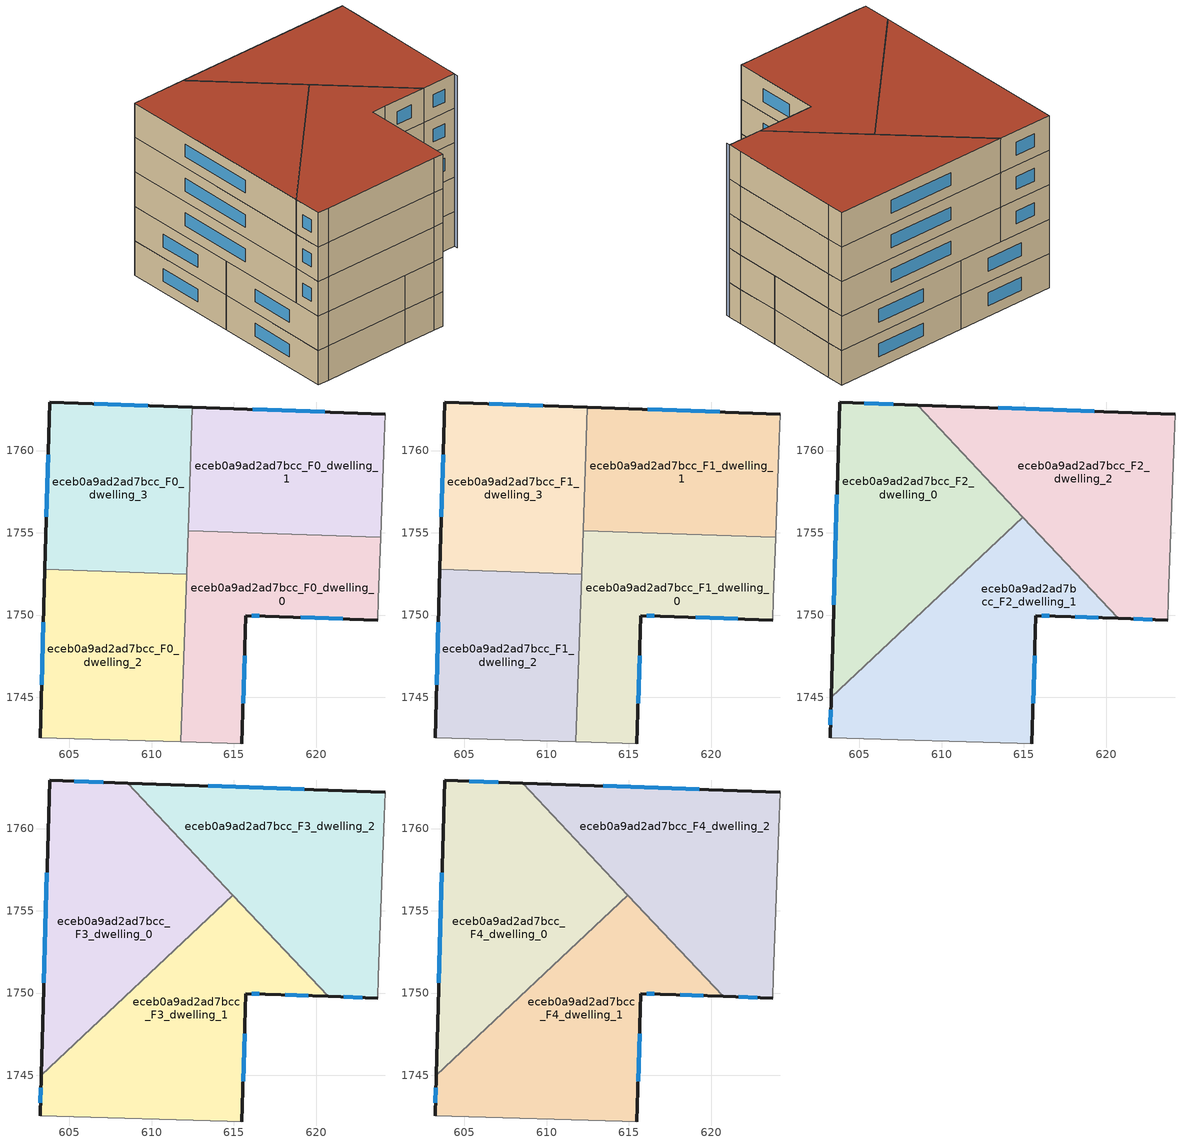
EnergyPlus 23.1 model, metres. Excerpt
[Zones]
eceb0a9ad2ad7bcc_F0_dwelling_0
 floor ground (EU_floor_Construction): 623.92,1754.73 623.79,1750.96 623.74,1749.69 616.92,1749.93 615.72,1749.97 615.49,1742.19 614.59,1742.22 611.78,1742.3 612.22,1755.13 z0
 wall outside (EU_wall_Construction): 615.49,1742.19 615.72,1749.97 616.92,1749.93 623.74,1749.69 z0:3
 wall to eceb0a9ad2ad7bcc_F0_dwelling_1 (EU_wall_Construction): 623.92,1754.73 612.22,1755.13 z0:3
 wall adiabatic (EU_wall_Construction): 623.74,1749.69 623.79,1750.96 623.92,1754.73 / 611.78,1742.3 614.59,1742.22 615.49,1742.19 z0:3
 wall to eceb0a9ad2ad7bcc_F0_dwelling_2 (EU_wall_Construction): 612.13,1752.48 611.78,1742.3 z0:3
 wall to eceb0a9ad2ad7bcc_F0_dwelling_3 (EU_wall_Construction): 612.22,1755.13 612.13,1752.48 z0:3
 window (EU_Window_Construction): 619.06,1749.86 621.6,1749.77 / 616.1,1749.96 616.54,1749.95 / 615.56,1744.63 615.65,1747.53 z0.94:2.06
eceb0a9ad2ad7bcc_F0_dwelling_1
 floor ground (EU_floor_Construction): 624.19,1762.22 624.13,1760.75 623.92,1754.73 612.22,1755.13 612.48,1762.62 z0
 wall outside (EU_wall_Construction): 624.19,1762.22 612.48,1762.62 z0:3
 wall adiabatic (EU_wall_Construction): 623.92,1754.73 624.13,1760.75 624.19,1762.22 z0:3
 wall to eceb0a9ad2ad7bcc_F0_dwelling_3 (EU_wall_Construction): 612.48,1762.62 612.22,1755.13 z0:3
 window (EU_Window_Construction): 620.52,1762.34 616.15,1762.5 z0.94:2.06
eceb0a9ad2ad7bcc_F0_dwelling_2
 floor ground (EU_floor_Construction): 612.13,1752.49 611.78,1742.3 604.24,1742.51 603.22,1742.55 603.51,1752.78 z0
 wall outside (EU_wall_Construction): 603.51,1752.78 603.22,1742.55 z0:3
 wall adiabatic (EU_wall_Construction): 603.22,1742.55 604.24,1742.51 611.78,1742.3 z0:3
 wall to eceb0a9ad2ad7bcc_F0_dwelling_3 (EU_wall_Construction): 612.13,1752.49 603.51,1752.78 z0:3
 window (EU_Window_Construction): 603.42,1749.57 603.31,1745.76 z0.94:2.06
eceb0a9ad2ad7bcc_F0_dwelling_3
 floor ground (EU_floor_Construction): 612.48,1762.62 612.13,1752.49 603.51,1752.78 603.81,1762.92 z0
 wall outside (EU_wall_Construction): 612.48,1762.62 603.81,1762.92 603.51,1752.78 z0:3
 window (EU_Window_Construction): 603.71,1759.75 603.61,1755.96 / 609.76,1762.72 606.52,1762.83 z0.94:2.06
eceb0a9ad2ad7bcc_F1_dwelling_0
 floor to eceb0a9ad2ad7bcc_F0_dwelling_0 (EU_floor_Construction): 623.92,1754.73 623.79,1750.96 623.74,1749.69 616.92,1749.93 615.72,1749.97 615.49,1742.19 614.59,1742.22 611.78,1742.3 612.22,1755.13 z3
 wall outside (EU_wall_Construction): 615.49,1742.19 615.72,1749.97 616.92,1749.93 623.74,1749.69 z3:6
 wall to eceb0a9ad2ad7bcc_F1_dwelling_1 (EU_wall_Construction): 623.92,1754.73 612.22,1755.13 z3:6
 wall adiabatic (EU_wall_Construction): 623.74,1749.69 623.79,1750.96 623.92,1754.73 / 611.78,1742.3 614.59,1742.22 615.49,1742.19 z3:6
 wall to eceb0a9ad2ad7bcc_F1_dwelling_2 (EU_wall_Construction): 612.13,1752.48 611.78,1742.3 z3:6
 wall to eceb0a9ad2ad7bcc_F1_dwelling_3 (EU_wall_Construction): 612.22,1755.13 612.13,1752.48 z3:6
 window (EU_Window_Construction): 619.06,1749.86 621.6,1749.77 / 616.1,1749.96 616.54,1749.95 / 615.56,1744.63 615.65,1747.53 z3.94:5.06
eceb0a9ad2ad7bcc_F1_dwelling_1
 floor to eceb0a9ad2ad7bcc_F0_dwelling_1 (EU_floor_Construction): 624.19,1762.22 624.13,1760.75 623.92,1754.73 612.22,1755.13 612.48,1762.62 z3
 wall outside (EU_wall_Construction): 624.19,1762.22 612.48,1762.62 z3:6
 wall adiabatic (EU_wall_Construction): 623.92,1754.73 624.13,1760.75 624.19,1762.22 z3:6
 wall to eceb0a9ad2ad7bcc_F1_dwelling_3 (EU_wall_Construction): 612.48,1762.62 612.22,1755.13 z3:6
 window (EU_Window_Construction): 620.52,1762.34 616.15,1762.5 z3.94:5.06
 ceiling adiabatic (EU_roof_Construction): 615.83,1755.01 612.34,1758.71 612.22,1755.13 z6
eceb0a9ad2ad7bcc_F1_dwelling_2
 floor to eceb0a9ad2ad7bcc_F0_dwelling_2 (EU_floor_Construction): 612.13,1752.49 611.78,1742.3 604.24,1742.51 603.22,1742.55 603.51,1752.78 z3
 wall outside (EU_wall_Construction): 603.51,1752.78 603.22,1742.55 z3:6
 wall adiabatic (EU_wall_Construction): 603.22,1742.55 604.24,1742.51 611.78,1742.3 z3:6
 wall to eceb0a9ad2ad7bcc_F1_dwelling_3 (EU_wall_Construction): 612.13,1752.49 603.51,1752.78 z3:6
 window (EU_Window_Construction): 603.42,1749.57 603.31,1745.76 z3.94:5.06
eceb0a9ad2ad7bcc_F1_dwelling_3
 floor to eceb0a9ad2ad7bcc_F0_dwelling_3 (EU_floor_Construction): 612.48,1762.62 612.13,1752.49 603.51,1752.78 603.81,1762.92 z3
 wall outside (EU_wall_Construction): 612.48,1762.62 603.81,1762.92 603.51,1752.78 z3:6
 window (EU_Window_Construction): 603.71,1759.75 603.61,1755.96 / 609.76,1762.72 606.52,1762.83 z3.94:5.06
eceb0a9ad2ad7bcc_F2_dwelling_0
 floor to eceb0a9ad2ad7bcc_F1_dwelling_3 (EU_floor_Construction): 608.54,1762.76 612.34,1758.71 612.16,1753.35 611.27,1752.51 603.51,1752.78 603.81,1762.92 z6
 floor adiabatic (EU_floor_Construction): 612.34,1758.71 614.93,1755.96 613.99,1755.07 612.22,1755.13 z6
 floor to eceb0a9ad2ad7bcc_F1_dwelling_2 (EU_floor_Construction): 611.27,1752.51 603.29,1745.02 603.51,1752.78 z6
 floor to eceb0a9ad2ad7bcc_F1_dwelling_0 (EU_floor_Construction): 613.99,1755.07 612.16,1753.35 612.22,1755.13 z6
 wall outside (EU_wall_Construction): 608.54,1762.76 603.81,1762.92 603.29,1745.02 z6:9
 wall to eceb0a9ad2ad7bcc_F2_dwelling_1 (EU_wall_Construction): 603.29,1745.02 614.93,1755.96 z6:9
 wall to eceb0a9ad2ad7bcc_F2_dwelling_2 (EU_wall_Construction): 614.93,1755.96 608.54,1762.76 z6:9
 window (EU_Window_Construction): 607.06,1762.81 605.29,1762.87 / 603.64,1757.31 603.45,1750.63 z6.94:8.06
eceb0a9ad2ad7bcc_F2_dwelling_1
 floor to eceb0a9ad2ad7bcc_F1_dwelling_0 (EU_floor_Construction): 615.83,1755.01 620.72,1749.8 616.92,1749.93 615.72,1749.97 615.49,1742.19 614.59,1742.22 611.78,1742.3 612.16,1753.35 613.99,1755.07 z6
 floor to eceb0a9ad2ad7bcc_F1_dwelling_2 (EU_floor_Construction): 612.13,1752.49 611.78,1742.3 604.24,1742.51 603.22,1742.55 603.29,1745.02 611.27,1752.51 z6
 floor adiabatic (EU_floor_Construction): 614.93,1755.96 615.83,1755.01 613.99,1755.07 z6
 floor to eceb0a9ad2ad7bcc_F1_dwelling_3 (EU_floor_Construction): 612.16,1753.35 612.13,1752.49 611.27,1752.51 z6
 wall outside (EU_wall_Construction): 603.29,1745.02 603.22,1742.55 / 615.49,1742.19 615.72,1749.97 616.92,1749.93 620.72,1749.8 z6:9
 wall adiabatic (EU_wall_Construction): 603.22,1742.55 604.24,1742.51 614.59,1742.22 615.49,1742.19 z6:9
 wall to eceb0a9ad2ad7bcc_F2_dwelling_2 (EU_wall_Construction): 620.72,1749.8 614.93,1755.96 z6:9
 window (EU_Window_Construction): 603.27,1744.24 603.24,1743.32 / 618.11,1749.89 619.53,1749.84 / 616.1,1749.96 616.54,1749.95 / 615.56,1744.63 615.65,1747.53 z6.94:8.06
eceb0a9ad2ad7bcc_F2_dwelling_2
 floor to eceb0a9ad2ad7bcc_F1_dwelling_1 (EU_floor_Construction): 624.19,1762.22 624.13,1760.75 623.92,1754.73 615.83,1755.01 612.34,1758.71 612.48,1762.62 z6
 floor to eceb0a9ad2ad7bcc_F1_dwelling_0 (EU_floor_Construction): 623.92,1754.73 623.79,1750.96 623.74,1749.69 620.72,1749.8 615.83,1755.01 z6
 floor to eceb0a9ad2ad7bcc_F1_dwelling_3 (EU_floor_Construction): 612.48,1762.62 612.34,1758.71 608.54,1762.76 z6
 wall outside (EU_wall_Construction): 620.72,1749.8 623.74,1749.69 / 624.19,1762.22 608.54,1762.76 z6:9
 wall adiabatic (EU_wall_Construction): 623.74,1749.69 623.79,1750.96 624.13,1760.75 624.19,1762.22 z6:9
 window (EU_Window_Construction): 621.67,1749.77 622.8,1749.73 / 619.28,1762.39 613.45,1762.59 z6.94:8.06
eceb0a9ad2ad7bcc_F3_dwelling_0
 floor to eceb0a9ad2ad7bcc_F2_dwelling_0 (EU_floor_Construction): 608.54,1762.76 614.93,1755.96 603.29,1745.02 603.81,1762.92 z9
 wall outside (EU_wall_Construction): 608.54,1762.76 603.81,1762.92 603.29,1745.02 z9:12
 wall to eceb0a9ad2ad7bcc_F3_dwelling_1 (EU_wall_Construction): 603.29,1745.02 614.93,1755.96 z9:12
 wall to eceb0a9ad2ad7bcc_F3_dwelling_2 (EU_wall_Construction): 614.93,1755.96 608.54,1762.76 z9:12
 window (EU_Window_Construction): 607.06,1762.81 605.29,1762.87 / 603.64,1757.31 603.45,1750.63 z9.94:11.06
eceb0a9ad2ad7bcc_F3_dwelling_1
 floor to eceb0a9ad2ad7bcc_F2_dwelling_1 (EU_floor_Construction): 614.93,1755.96 620.72,1749.8 616.92,1749.93 615.72,1749.97 615.49,1742.19 614.59,1742.22 604.24,1742.51 603.22,1742.55 603.29,1745.02 z9
 wall outside (EU_wall_Construction): 603.29,1745.02 603.22,1742.55 / 615.49,1742.19 615.72,1749.97 616.92,1749.93 620.72,1749.8 z9:12
 wall adiabatic (EU_wall_Construction): 603.22,1742.55 604.24,1742.51 614.59,1742.22 615.49,1742.19 z9:12
 wall to eceb0a9ad2ad7bcc_F3_dwelling_2 (EU_wall_Construction): 620.72,1749.8 614.93,1755.96 z9:12
 window (EU_Window_Construction): 603.27,1744.24 603.24,1743.32 / 618.11,1749.89 619.53,1749.84 / 616.1,1749.96 616.54,1749.95 / 615.56,1744.63 615.65,1747.53 z9.94:11.06
eceb0a9ad2ad7bcc_F3_dwelling_2
 floor to eceb0a9ad2ad7bcc_F2_dwelling_2 (EU_floor_Construction): 624.19,1762.22 624.13,1760.75 623.79,1750.96 623.74,1749.69 620.72,1749.8 608.54,1762.76 z9
 wall outside (EU_wall_Construction): 620.72,1749.8 623.74,1749.69 / 624.19,1762.22 608.54,1762.76 z9:12
 wall adiabatic (EU_wall_Construction): 623.74,1749.69 623.79,1750.96 624.13,1760.75 624.19,1762.22 z9:12
 window (EU_Window_Construction): 621.67,1749.77 622.8,1749.73 / 619.28,1762.39 613.45,1762.59 z9.94:11.06
eceb0a9ad2ad7bcc_F4_dwelling_0
 floor to eceb0a9ad2ad7bcc_F3_dwelling_0 (EU_floor_Construction): 608.54,1762.76 614.93,1755.96 603.29,1745.02 603.81,1762.92 z12
 wall outside (EU_wall_Construction): 608.54,1762.76 603.81,1762.92 603.29,1745.02 z12:15
 wall to eceb0a9ad2ad7bcc_F4_dwelling_1 (EU_wall_Construction): 603.29,1745.02 614.93,1755.96 z12:15
 wall to eceb0a9ad2ad7bcc_F4_dwelling_2 (EU_wall_Construction): 614.93,1755.96 608.54,1762.76 z12:15
 window (EU_Window_Construction): 607.06,1762.81 605.29,1762.87 / 603.64,1757.31 603.45,1750.63 z12.94:14.06
 roof outside (EU_roof_Construction): 614.93,1755.96 608.54,1762.76 603.81,1762.92 603.29,1745.02 z15
eceb0a9ad2ad7bcc_F4_dwelling_1
 floor to eceb0a9ad2ad7bcc_F3_dwelling_1 (EU_floor_Construction): 614.93,1755.96 620.72,1749.8 616.92,1749.93 615.72,1749.97 615.49,1742.19 614.59,1742.22 604.24,1742.51 603.22,1742.55 603.29,1745.02 z12
 wall outside (EU_wall_Construction): 603.29,1745.02 603.22,1742.55 / 615.49,1742.19 615.72,1749.97 616.92,1749.93 620.72,1749.8 z12:15
 wall adiabatic (EU_wall_Construction): 603.22,1742.55 604.24,1742.51 614.59,1742.22 615.49,1742.19 z12:15
 wall to eceb0a9ad2ad7bcc_F4_dwelling_2 (EU_wall_Construction): 620.72,1749.8 614.93,1755.96 z12:15
 window (EU_Window_Construction): 603.27,1744.24 603.24,1743.32 / 618.11,1749.89 619.53,1749.84 / 616.1,1749.96 616.54,1749.95 / 615.56,1744.63 615.65,1747.53 z12.94:14.06
 roof outside (EU_roof_Construction): 615.49,1742.19 615.72,1749.97 616.92,1749.93 620.72,1749.8 614.93,1755.96 603.29,1745.02 603.22,1742.55 604.24,1742.51 614.59,1742.22 z15
eceb0a9ad2ad7bcc_F4_dwelling_2
 floor to eceb0a9ad2ad7bcc_F3_dwelling_2 (EU_floor_Construction): 624.19,1762.22 624.13,1760.75 623.79,1750.96 623.74,1749.69 620.72,1749.8 608.54,1762.76 z12
 wall outside (EU_wall_Construction): 620.72,1749.8 623.74,1749.69 / 624.19,1762.22 608.54,1762.76 z12:15
 wall adiabatic (EU_wall_Construction): 623.74,1749.69 623.79,1750.96 624.13,1760.75 624.19,1762.22 z12:15
 window (EU_Window_Construction): 621.67,1749.77 622.8,1749.73 / 619.28,1762.39 613.45,1762.59 z12.94:14.06
 roof outside (EU_roof_Construction): 623.74,1749.69 623.79,1750.96 624.13,1760.75 624.19,1762.22 608.54,1762.76 620.72,1749.8 z15
shading: 623.73,1749.38 624.16,1762.22 z0:15
[Building]
EU S2 Campaign: North Axis=0; Terrain=City; Solar Distribution=FullExterior
[Site:Location]
Vienna: Latitude=48; Longitude=16.5; Time Zone=1; Elevation=183
[SizingPeriod:WeatherFileDays]
AnnualSizingPeriod: Begin Month=1; Begin Day of Month=1; End Month=12; End Day of Month=31; Day of Week for Start Day=Monday; Use Weather File Daylight Saving Period=No; Use Weather File Rain and Snow Indicators=No
[MATERIAL]
EU_InternalMass_Material: Roughness=MediumRough; Thickness=0.1; Conductivity=1; Density=1800; Specific Heat=900; Thermal Absorptance=0.9; Solar Absorptance=0.7; Visible Absorptance=0.7
[MATERIAL:NOMASS] Roughness=MediumRough; Thermal Absorptance=0.9; Solar Absorptance=0.7; Visible Absorptance=0.7
Name | Thermal Resistance
EU_wall_NoMass | 0.914258
EU_roof_NoMass | 0.954009
EU_floor_NoMass | 1.09711
[WINDOWMATERIAL:SIMPLEGLAZINGSYSTEM]
EU_Window_SimpleGlazing: UFactor=2.09642; Solar Heat Gain Coefficient=0.65; Visible Transmittance=0.65
[CONSTRUCTION]
EU_wall_Construction: EU_wall_NoMass
EU_roof_Construction: EU_roof_NoMass
EU_floor_Construction: EU_floor_NoMass
EU_Window_Construction: EU_Window_SimpleGlazing
EU_InternalMass_Construction: EU_InternalMass_Material
[ZONE] Type=1; Multiplier=1; Ceiling Height=autocalculate; Floor Area=autocalculate; Part of Total Floor Area=Yes
Name | Volume
eceb0a9ad2ad7bcc_F0_dwelling_0; eceb0a9ad2ad7bcc_F1_dwelling_0 | 263.266
eceb0a9ad2ad7bcc_F2_dwelling_0; eceb0a9ad2ad7bcc_F3_dwelling_0; eceb0a9ad2ad7bcc_F4_dwelling_0 | 351.04
eceb0a9ad2ad7bcc_F0_dwelling_1; eceb0a9ad2ad7bcc_F1_dwelling_1 | 263.256
eceb0a9ad2ad7bcc_F2_dwelling_1; eceb0a9ad2ad7bcc_F3_dwelling_1; eceb0a9ad2ad7bcc_F4_dwelling_1 | 351.024
eceb0a9ad2ad7bcc_F0_dwelling_2; eceb0a9ad2ad7bcc_F1_dwelling_2 | 263.262
eceb0a9ad2ad7bcc_F2_dwelling_2; eceb0a9ad2ad7bcc_F3_dwelling_2; eceb0a9ad2ad7bcc_F4_dwelling_2 | 351.001
eceb0a9ad2ad7bcc_F0_dwelling_3; eceb0a9ad2ad7bcc_F1_dwelling_3 | 263.257
[INTERNALMASS] Construction=EU_InternalMass_Construction
Name | Zone or ZoneList | Surface Area
eceb0a9ad2ad7bcc_F0_dwelling_0_EU_InternalMass | eceb0a9ad2ad7bcc_F0_dwelling_0 | 87.7551
eceb0a9ad2ad7bcc_F0_dwelling_1_EU_InternalMass | eceb0a9ad2ad7bcc_F0_dwelling_1 | 87.7518
eceb0a9ad2ad7bcc_F0_dwelling_2_EU_InternalMass | eceb0a9ad2ad7bcc_F0_dwelling_2 | 87.7541
eceb0a9ad2ad7bcc_F0_dwelling_3_EU_InternalMass | eceb0a9ad2ad7bcc_F0_dwelling_3 | 87.7521
eceb0a9ad2ad7bcc_F1_dwelling_0_EU_InternalMass | eceb0a9ad2ad7bcc_F1_dwelling_0 | 87.7551
eceb0a9ad2ad7bcc_F1_dwelling_1_EU_InternalMass | eceb0a9ad2ad7bcc_F1_dwelling_1 | 87.7518
eceb0a9ad2ad7bcc_F1_dwelling_2_EU_InternalMass | eceb0a9ad2ad7bcc_F1_dwelling_2 | 87.7541
eceb0a9ad2ad7bcc_F1_dwelling_3_EU_InternalMass | eceb0a9ad2ad7bcc_F1_dwelling_3 | 87.7521
eceb0a9ad2ad7bcc_F2_dwelling_0_EU_InternalMass | eceb0a9ad2ad7bcc_F2_dwelling_0 | 117.018
eceb0a9ad2ad7bcc_F2_dwelling_1_EU_InternalMass | eceb0a9ad2ad7bcc_F2_dwelling_1 | 117.007
eceb0a9ad2ad7bcc_F2_dwelling_2_EU_InternalMass | eceb0a9ad2ad7bcc_F2_dwelling_2 | 117
eceb0a9ad2ad7bcc_F3_dwelling_0_EU_InternalMass | eceb0a9ad2ad7bcc_F3_dwelling_0 | 117.018
eceb0a9ad2ad7bcc_F3_dwelling_1_EU_InternalMass | eceb0a9ad2ad7bcc_F3_dwelling_1 | 117.007
eceb0a9ad2ad7bcc_F3_dwelling_2_EU_InternalMass | eceb0a9ad2ad7bcc_F3_dwelling_2 | 117
eceb0a9ad2ad7bcc_F4_dwelling_0_EU_InternalMass | eceb0a9ad2ad7bcc_F4_dwelling_0 | 117.018
eceb0a9ad2ad7bcc_F4_dwelling_1_EU_InternalMass | eceb0a9ad2ad7bcc_F4_dwelling_1 | 117.007
eceb0a9ad2ad7bcc_F4_dwelling_2_EU_InternalMass | eceb0a9ad2ad7bcc_F4_dwelling_2 | 117
[OTHEREQUIPMENT] Fuel Type=Electricity; Design Level Calculation Method=Watts/Area; Power per Zone Floor Area=1; Fraction Latent=0; Fraction Radiant=0; Fraction Lost=0; Carbon Dioxide Generation Rate=0; EndUse Subcategory=EU_Step8_InternalGains
Name | Zone or ZoneList or Space or SpaceList | Schedule
EU_Step8_InternalGain_eceb0a9ad2ad7bcc_F0_dwelling_0_f000 | eceb0a9ad2ad7bcc_F0_dwelling_0 | EU_Step8_GainSchedule_eceb0a9ad2ad7bcc_F0_dwelling_0_f000
EU_Step8_InternalGain_eceb0a9ad2ad7bcc_F0_dwelling_1_f000 | eceb0a9ad2ad7bcc_F0_dwelling_1 | EU_Step8_GainSchedule_eceb0a9ad2ad7bcc_F0_dwelling_1_f000
EU_Step8_InternalGain_eceb0a9ad2ad7bcc_F0_dwelling_2_f000 | eceb0a9ad2ad7bcc_F0_dwelling_2 | EU_Step8_GainSchedule_eceb0a9ad2ad7bcc_F0_dwelling_2_f000
EU_Step8_InternalGain_eceb0a9ad2ad7bcc_F0_dwelling_3_f000 | eceb0a9ad2ad7bcc_F0_dwelling_3 | EU_Step8_GainSchedule_eceb0a9ad2ad7bcc_F0_dwelling_3_f000
EU_Step8_InternalGain_eceb0a9ad2ad7bcc_F1_dwelling_0_f000 | eceb0a9ad2ad7bcc_F1_dwelling_0 | EU_Step8_GainSchedule_eceb0a9ad2ad7bcc_F1_dwelling_0_f000
EU_Step8_InternalGain_eceb0a9ad2ad7bcc_F1_dwelling_1_f000 | eceb0a9ad2ad7bcc_F1_dwelling_1 | EU_Step8_GainSchedule_eceb0a9ad2ad7bcc_F1_dwelling_1_f000
EU_Step8_InternalGain_eceb0a9ad2ad7bcc_F1_dwelling_2_f000 | eceb0a9ad2ad7bcc_F1_dwelling_2 | EU_Step8_GainSchedule_eceb0a9ad2ad7bcc_F1_dwelling_2_f000
EU_Step8_InternalGain_eceb0a9ad2ad7bcc_F1_dwelling_3_f000 | eceb0a9ad2ad7bcc_F1_dwelling_3 | EU_Step8_GainSchedule_eceb0a9ad2ad7bcc_F1_dwelling_3_f000
EU_Step8_InternalGain_eceb0a9ad2ad7bcc_F2_dwelling_0_f000 | eceb0a9ad2ad7bcc_F2_dwelling_0 | EU_Step8_GainSchedule_eceb0a9ad2ad7bcc_F2_dwelling_0_f000
EU_Step8_InternalGain_eceb0a9ad2ad7bcc_F2_dwelling_1_f000 | eceb0a9ad2ad7bcc_F2_dwelling_1 | EU_Step8_GainSchedule_eceb0a9ad2ad7bcc_F2_dwelling_1_f000
EU_Step8_InternalGain_eceb0a9ad2ad7bcc_F2_dwelling_2_f000 | eceb0a9ad2ad7bcc_F2_dwelling_2 | EU_Step8_GainSchedule_eceb0a9ad2ad7bcc_F2_dwelling_2_f000
EU_Step8_InternalGain_eceb0a9ad2ad7bcc_F3_dwelling_0_f000 | eceb0a9ad2ad7bcc_F3_dwelling_0 | EU_Step8_GainSchedule_eceb0a9ad2ad7bcc_F3_dwelling_0_f000
EU_Step8_InternalGain_eceb0a9ad2ad7bcc_F3_dwelling_1_f000 | eceb0a9ad2ad7bcc_F3_dwelling_1 | EU_Step8_GainSchedule_eceb0a9ad2ad7bcc_F3_dwelling_1_f000
EU_Step8_InternalGain_eceb0a9ad2ad7bcc_F3_dwelling_2_f000 | eceb0a9ad2ad7bcc_F3_dwelling_2 | EU_Step8_GainSchedule_eceb0a9ad2ad7bcc_F3_dwelling_2_f000
EU_Step8_InternalGain_eceb0a9ad2ad7bcc_F4_dwelling_0_f000 | eceb0a9ad2ad7bcc_F4_dwelling_0 | EU_Step8_GainSchedule_eceb0a9ad2ad7bcc_F4_dwelling_0_f000
EU_Step8_InternalGain_eceb0a9ad2ad7bcc_F4_dwelling_1_f000 | eceb0a9ad2ad7bcc_F4_dwelling_1 | EU_Step8_GainSchedule_eceb0a9ad2ad7bcc_F4_dwelling_1_f000
EU_Step8_InternalGain_eceb0a9ad2ad7bcc_F4_dwelling_2_f000 | eceb0a9ad2ad7bcc_F4_dwelling_2 | EU_Step8_GainSchedule_eceb0a9ad2ad7bcc_F4_dwelling_2_f000
[ZONEVENTILATION:DESIGNFLOWRATE] Schedule=EU_AlwaysOn; Design Flow Rate Calculation Method=AirChanges/Hour; Air Changes per Hour=0.546891; Ventilation Type=Natural; Fan Pressure Rise=0; Fan Total Efficiency=1; Constant Term Coefficient=1; Temperature Term Coefficient=0; Velocity Term Coefficient=0; Velocity Squared Term Coefficient=0; Minimum Indoor Temperature=-100; Maximum Indoor Temperature=100; Delta Temperature=-100; Minimum Outdoor Temperature=-100; Maximum Outdoor Temperature=100; Maximum Wind Speed=40
Name | Zone or ZoneList or Space or SpaceList
EU_ConstantAir_eceb0a9ad2ad7bcc_F0_dwelling_0 | eceb0a9ad2ad7bcc_F0_dwelling_0
EU_ConstantAir_eceb0a9ad2ad7bcc_F0_dwelling_1 | eceb0a9ad2ad7bcc_F0_dwelling_1
EU_ConstantAir_eceb0a9ad2ad7bcc_F0_dwelling_2 | eceb0a9ad2ad7bcc_F0_dwelling_2
EU_ConstantAir_eceb0a9ad2ad7bcc_F0_dwelling_3 | eceb0a9ad2ad7bcc_F0_dwelling_3
EU_ConstantAir_eceb0a9ad2ad7bcc_F1_dwelling_0 | eceb0a9ad2ad7bcc_F1_dwelling_0
EU_ConstantAir_eceb0a9ad2ad7bcc_F1_dwelling_1 | eceb0a9ad2ad7bcc_F1_dwelling_1
EU_ConstantAir_eceb0a9ad2ad7bcc_F1_dwelling_2 | eceb0a9ad2ad7bcc_F1_dwelling_2
EU_ConstantAir_eceb0a9ad2ad7bcc_F1_dwelling_3 | eceb0a9ad2ad7bcc_F1_dwelling_3
EU_ConstantAir_eceb0a9ad2ad7bcc_F2_dwelling_0 | eceb0a9ad2ad7bcc_F2_dwelling_0
EU_ConstantAir_eceb0a9ad2ad7bcc_F2_dwelling_1 | eceb0a9ad2ad7bcc_F2_dwelling_1
EU_ConstantAir_eceb0a9ad2ad7bcc_F2_dwelling_2 | eceb0a9ad2ad7bcc_F2_dwelling_2
EU_ConstantAir_eceb0a9ad2ad7bcc_F3_dwelling_0 | eceb0a9ad2ad7bcc_F3_dwelling_0
EU_ConstantAir_eceb0a9ad2ad7bcc_F3_dwelling_1 | eceb0a9ad2ad7bcc_F3_dwelling_1
EU_ConstantAir_eceb0a9ad2ad7bcc_F3_dwelling_2 | eceb0a9ad2ad7bcc_F3_dwelling_2
EU_ConstantAir_eceb0a9ad2ad7bcc_F4_dwelling_0 | eceb0a9ad2ad7bcc_F4_dwelling_0
EU_ConstantAir_eceb0a9ad2ad7bcc_F4_dwelling_1 | eceb0a9ad2ad7bcc_F4_dwelling_1
EU_ConstantAir_eceb0a9ad2ad7bcc_F4_dwelling_2 | eceb0a9ad2ad7bcc_F4_dwelling_2
[HVACTEMPLATE:THERMOSTAT] Constant Heating Setpoint=20; Constant Cooling Setpoint=50
EU_HeatOnly_eceb0a9ad2ad7bcc_F0_dwelling_0; EU_HeatOnly_eceb0a9ad2ad7bcc_F0_dwelling_1; EU_HeatOnly_eceb0a9ad2ad7bcc_F0_dwelling_2; EU_HeatOnly_eceb0a9ad2ad7bcc_F0_dwelling_3; EU_HeatOnly_eceb0a9ad2ad7bcc_F1_dwelling_0; EU_HeatOnly_eceb0a9ad2ad7bcc_F1_dwelling_1; EU_HeatOnly_eceb0a9ad2ad7bcc_F1_dwelling_2; EU_HeatOnly_eceb0a9ad2ad7bcc_F1_dwelling_3; EU_HeatOnly_eceb0a9ad2ad7bcc_F2_dwelling_0; EU_HeatOnly_eceb0a9ad2ad7bcc_F2_dwelling_1; EU_HeatOnly_eceb0a9ad2ad7bcc_F2_dwelling_2; EU_HeatOnly_eceb0a9ad2ad7bcc_F3_dwelling_0; EU_HeatOnly_eceb0a9ad2ad7bcc_F3_dwelling_1; EU_HeatOnly_eceb0a9ad2ad7bcc_F3_dwelling_2; EU_HeatOnly_eceb0a9ad2ad7bcc_F4_dwelling_0; EU_HeatOnly_eceb0a9ad2ad7bcc_F4_dwelling_1; EU_HeatOnly_eceb0a9ad2ad7bcc_F4_dwelling_2
[HVACTEMPLATE:ZONE:IDEALLOADSAIRSYSTEM] System Availability Schedule=EU_AlwaysOn; Maximum Heating Supply Air Temperature=50; Minimum Cooling Supply Air Temperature=13; Maximum Heating Supply Air Humidity Ratio=0.0156; Minimum Cooling Supply Air Humidity Ratio=0.0077; Heating Limit=NoLimit; Cooling Limit=NoLimit; Heating Availability Schedule=EU_AlwaysOn; Cooling Availability Schedule=EU_CoolingOff; Dehumidification Control Type=ConstantSensibleHeatRatio; Cooling Sensible Heat Ratio=0.7; Dehumidification Setpoint=60; Humidification Control Type=None; Humidification Setpoint=30; Outdoor Air Method=None; Outdoor Air Flow Rate per Person=0.00944; Outdoor Air Flow Rate per Zone Floor Area=0; Outdoor Air Flow Rate per Zone=0; Demand Controlled Ventilation Type=None; Outdoor Air Economizer Type=NoEconomizer; Heat Recovery Type=None; Sensible Heat Recovery Effectiveness=0.7; Latent Heat Recovery Effectiveness=0.65
Name | Template Thermostat
eceb0a9ad2ad7bcc_F0_dwelling_0 | EU_HeatOnly_eceb0a9ad2ad7bcc_F0_dwelling_0
eceb0a9ad2ad7bcc_F0_dwelling_1 | EU_HeatOnly_eceb0a9ad2ad7bcc_F0_dwelling_1
eceb0a9ad2ad7bcc_F0_dwelling_2 | EU_HeatOnly_eceb0a9ad2ad7bcc_F0_dwelling_2
eceb0a9ad2ad7bcc_F0_dwelling_3 | EU_HeatOnly_eceb0a9ad2ad7bcc_F0_dwelling_3
eceb0a9ad2ad7bcc_F1_dwelling_0 | EU_HeatOnly_eceb0a9ad2ad7bcc_F1_dwelling_0
eceb0a9ad2ad7bcc_F1_dwelling_1 | EU_HeatOnly_eceb0a9ad2ad7bcc_F1_dwelling_1
eceb0a9ad2ad7bcc_F1_dwelling_2 | EU_HeatOnly_eceb0a9ad2ad7bcc_F1_dwelling_2
eceb0a9ad2ad7bcc_F1_dwelling_3 | EU_HeatOnly_eceb0a9ad2ad7bcc_F1_dwelling_3
eceb0a9ad2ad7bcc_F2_dwelling_0 | EU_HeatOnly_eceb0a9ad2ad7bcc_F2_dwelling_0
eceb0a9ad2ad7bcc_F2_dwelling_1 | EU_HeatOnly_eceb0a9ad2ad7bcc_F2_dwelling_1
eceb0a9ad2ad7bcc_F2_dwelling_2 | EU_HeatOnly_eceb0a9ad2ad7bcc_F2_dwelling_2
eceb0a9ad2ad7bcc_F3_dwelling_0 | EU_HeatOnly_eceb0a9ad2ad7bcc_F3_dwelling_0
eceb0a9ad2ad7bcc_F3_dwelling_1 | EU_HeatOnly_eceb0a9ad2ad7bcc_F3_dwelling_1
eceb0a9ad2ad7bcc_F3_dwelling_2 | EU_HeatOnly_eceb0a9ad2ad7bcc_F3_dwelling_2
eceb0a9ad2ad7bcc_F4_dwelling_0 | EU_HeatOnly_eceb0a9ad2ad7bcc_F4_dwelling_0
eceb0a9ad2ad7bcc_F4_dwelling_1 | EU_HeatOnly_eceb0a9ad2ad7bcc_F4_dwelling_1
eceb0a9ad2ad7bcc_F4_dwelling_2 | EU_HeatOnly_eceb0a9ad2ad7bcc_F4_dwelling_2
[SIZING:ZONE] Zone Cooling Design Supply Air Temperature Input Method=SupplyAirTemperature; Zone Cooling Design Supply Air Temperature=13; Zone Heating Design Supply Air Temperature Input Method=SupplyAirTemperature; Zone Heating Design Supply Air Temperature=50; Zone Cooling Design Supply Air Humidity Ratio=0.008; Zone Heating Design Supply Air Humidity Ratio=0.008; Cooling Design Air Flow Method=DesignDay; Cooling Design Air Flow Rate=0; Cooling Minimum Air Flow per Zone Floor Area=0.000762; Cooling Minimum Air Flow=0; Cooling Minimum Air Flow Fraction=0.2; Heating Design Air Flow Method=DesignDay; Heating Design Air Flow Rate=0; Heating Maximum Air Flow per Zone Floor Area=0.002032; Heating Maximum Air Flow=0.141576; Heating Maximum Air Flow Fraction=0.3; Account for Dedicated Outdoor Air System=No; Dedicated Outdoor Air System Control Strategy=NeutralSupplyAir; Dedicated Outdoor Air Low Setpoint Temperature for Design=autosize; Dedicated Outdoor Air High Setpoint Temperature for Design=autosize; Zone Load Sizing Method=Sensible Load Only No Latent Load; Zone Latent Cooling Design Supply Air Humidity Ratio Input Method=HumidityRatioDifference; Zone Cooling Design Supply Air Humidity Ratio Difference=0.005; Zone Latent Heating Design Supply Air Humidity Ratio Input Method=HumidityRatioDifference; Zone Humidification Design Supply Air Humidity Ratio Difference=0.005
eceb0a9ad2ad7bcc_F0_dwelling_0; eceb0a9ad2ad7bcc_F0_dwelling_1; eceb0a9ad2ad7bcc_F0_dwelling_2; eceb0a9ad2ad7bcc_F0_dwelling_3; eceb0a9ad2ad7bcc_F1_dwelling_0; eceb0a9ad2ad7bcc_F1_dwelling_1; eceb0a9ad2ad7bcc_F1_dwelling_2; eceb0a9ad2ad7bcc_F1_dwelling_3; eceb0a9ad2ad7bcc_F2_dwelling_0; eceb0a9ad2ad7bcc_F2_dwelling_1; eceb0a9ad2ad7bcc_F2_dwelling_2; eceb0a9ad2ad7bcc_F3_dwelling_0; eceb0a9ad2ad7bcc_F3_dwelling_1; eceb0a9ad2ad7bcc_F3_dwelling_2; eceb0a9ad2ad7bcc_F4_dwelling_0; eceb0a9ad2ad7bcc_F4_dwelling_1; eceb0a9ad2ad7bcc_F4_dwelling_2
[SCHEDULE:CONSTANT]
Name | Hourly Value
EU_AlwaysOn | 1
EU_CoolingOff | 0
[SCHEDULE:FILE] Column Number=1; Rows to Skip at Top=0; Number of Hours of Data=8760; Column Separator=Comma; Interpolate to Timestep=No; Minutes per Item=60; Adjust Schedule for Daylight Savings=Yes
Name | File
EU_Step8_GainSchedule_eceb0a9ad2ad7bcc_F0_dwelling_0_f000 | ../../schedules/eceb0a9ad2ad7bcc/eceb0a9ad2ad7bcc_F0_dwelling_0_f000_gain.csv
EU_Step8_GainSchedule_eceb0a9ad2ad7bcc_F0_dwelling_1_f000 | ../../schedules/eceb0a9ad2ad7bcc/eceb0a9ad2ad7bcc_F0_dwelling_1_f000_gain.csv
EU_Step8_GainSchedule_eceb0a9ad2ad7bcc_F0_dwelling_2_f000 | ../../schedules/eceb0a9ad2ad7bcc/eceb0a9ad2ad7bcc_F0_dwelling_2_f000_gain.csv
EU_Step8_GainSchedule_eceb0a9ad2ad7bcc_F0_dwelling_3_f000 | ../../schedules/eceb0a9ad2ad7bcc/eceb0a9ad2ad7bcc_F0_dwelling_3_f000_gain.csv
EU_Step8_GainSchedule_eceb0a9ad2ad7bcc_F1_dwelling_0_f000 | ../../schedules/eceb0a9ad2ad7bcc/eceb0a9ad2ad7bcc_F1_dwelling_0_f000_gain.csv
EU_Step8_GainSchedule_eceb0a9ad2ad7bcc_F1_dwelling_1_f000 | ../../schedules/eceb0a9ad2ad7bcc/eceb0a9ad2ad7bcc_F1_dwelling_1_f000_gain.csv
EU_Step8_GainSchedule_eceb0a9ad2ad7bcc_F1_dwelling_2_f000 | ../../schedules/eceb0a9ad2ad7bcc/eceb0a9ad2ad7bcc_F1_dwelling_2_f000_gain.csv
EU_Step8_GainSchedule_eceb0a9ad2ad7bcc_F1_dwelling_3_f000 | ../../schedules/eceb0a9ad2ad7bcc/eceb0a9ad2ad7bcc_F1_dwelling_3_f000_gain.csv
EU_Step8_GainSchedule_eceb0a9ad2ad7bcc_F2_dwelling_0_f000 | ../../schedules/eceb0a9ad2ad7bcc/eceb0a9ad2ad7bcc_F2_dwelling_0_f000_gain.csv
EU_Step8_GainSchedule_eceb0a9ad2ad7bcc_F2_dwelling_1_f000 | ../../schedules/eceb0a9ad2ad7bcc/eceb0a9ad2ad7bcc_F2_dwelling_1_f000_gain.csv
EU_Step8_GainSchedule_eceb0a9ad2ad7bcc_F2_dwelling_2_f000 | ../../schedules/eceb0a9ad2ad7bcc/eceb0a9ad2ad7bcc_F2_dwelling_2_f000_gain.csv
EU_Step8_GainSchedule_eceb0a9ad2ad7bcc_F3_dwelling_0_f000 | ../../schedules/eceb0a9ad2ad7bcc/eceb0a9ad2ad7bcc_F3_dwelling_0_f000_gain.csv
EU_Step8_GainSchedule_eceb0a9ad2ad7bcc_F3_dwelling_1_f000 | ../../schedules/eceb0a9ad2ad7bcc/eceb0a9ad2ad7bcc_F3_dwelling_1_f000_gain.csv
EU_Step8_GainSchedule_eceb0a9ad2ad7bcc_F3_dwelling_2_f000 | ../../schedules/eceb0a9ad2ad7bcc/eceb0a9ad2ad7bcc_F3_dwelling_2_f000_gain.csv
EU_Step8_GainSchedule_eceb0a9ad2ad7bcc_F4_dwelling_0_f000 | ../../schedules/eceb0a9ad2ad7bcc/eceb0a9ad2ad7bcc_F4_dwelling_0_f000_gain.csv
EU_Step8_GainSchedule_eceb0a9ad2ad7bcc_F4_dwelling_1_f000 | ../../schedules/eceb0a9ad2ad7bcc/eceb0a9ad2ad7bcc_F4_dwelling_1_f000_gain.csv
EU_Step8_GainSchedule_eceb0a9ad2ad7bcc_F4_dwelling_2_f000 | ../../schedules/eceb0a9ad2ad7bcc/eceb0a9ad2ad7bcc_F4_dwelling_2_f000_gain.csv
